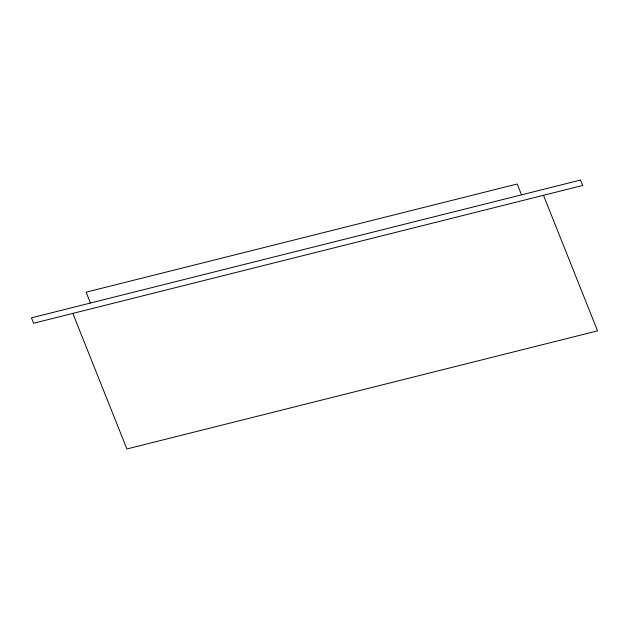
<?xml version="1.0" encoding="UTF-8"?>
<svg xmlns="http://www.w3.org/2000/svg" width="629" height="629" viewBox="0 0 629 629"><rect width="100%" height="100%" fill="white"/><g stroke="black" fill="none" stroke-linecap="round" stroke-linejoin="round"><path stroke-width="0.94" d="M543.48 195.305L597.55 330.862L126.901 448.957L72.83 313.407M521.535 194.848L517.211 184.006L86.126 292.171L90.45 303.021M580.536 180.043L31.45 317.826L33.612 323.243L582.698 185.469L580.536 180.043"/></g></svg>
